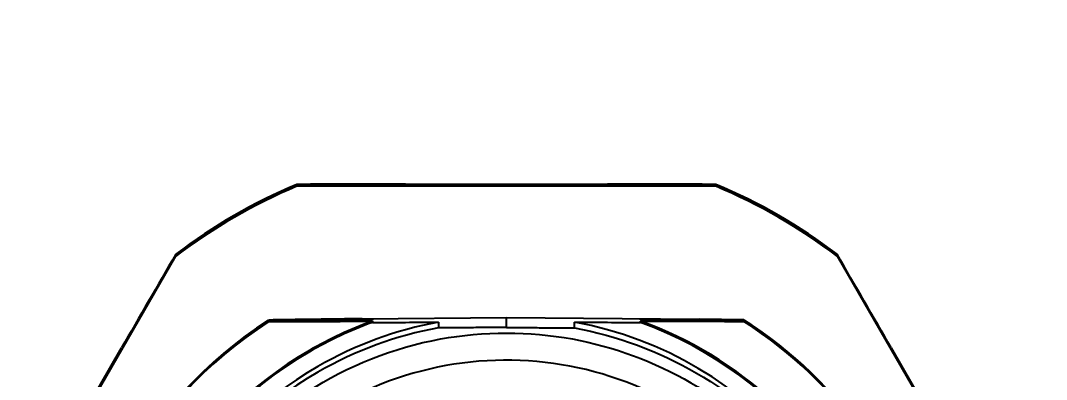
# Model space of a CAD drawing. Header units: millimetres. Extents: x 5828 to 6704, y 123 to 421.
# Drawn here: x 6384.82 to 6385.738, y 189.511 to 189.832 of the extents above; entities that cross this region are included whole.
import ezdxf

# ---------------------------------------------------------------- set-up
doc = ezdxf.new("R2010")
doc.units = ezdxf.units.MM
doc.layers.add('外形图', color=7, linetype='Continuous')
doc.layers.add('尺寸标注', color=7, linetype='Continuous')
doc.styles.add('微软雅黑', font='msyh.ttc', dxfattribs={"height": 1.5})
doc.dimstyles.new('尺寸标注_1_20比例', dxfattribs={"dimtxt": 1.5, "dimasz": 1.25, "dimexe": 0.5, "dimexo": 0.4, "dimgap": 0.5, "dimtad": 1, "dimdec": 1, "dimlfac": 20, "dimdsep": 46, "dimtxsty": '微软雅黑', "dimcen": 0.09, "dimadec": 0, "dimazin": 0, "dimtp": 0.01, "dimtm": 0.01, "dimtfac": 1, "dimtdec": 1, "dimtofl": 0, "dimtmove": 0, "dimatfit": 3, "dimfxl": 1, "dimtolj": 1, "dimarcsym": 0})

# ---------------------------------------------------------------- blocks, each defined once
blk = doc.blocks.new('*D1099')
at = {"layer": 'Defpoints', "color": 0}
for p in [(6385.30447, 191.54881), (6370.13537, 186.94951), (6385.30451, 186.94951)]:
    blk.add_point(p, dxfattribs=at)
at = {"layer": '尺寸标注', "color": 0, "lineweight": -2}
for p, q in [((6384.90447, 191.54881), (6369.63537, 191.54881)), ((6370.13537, 190.29881), (6370.13537, 188.19951)), ((6384.90451, 186.94951), (6369.63537, 186.94951))]:
    blk.add_line(p, q, dxfattribs=at)
at = {"layer": '尺寸标注', "color": 0}
for points in [[(6370.34371, 190.29881), (6369.92704, 190.29881), (6370.13537, 191.54881)], [(6369.92704, 188.19951), (6370.34371, 188.19951), (6370.13537, 186.94951)]]:
    blk.add_solid(points, dxfattribs=at)
at = {"layer": '尺寸标注', "color": 0, "insert": (6368.8616, 189.3315), "char_height": 1.5, "attachment_point": 5, "rotation": 90, "style": '微软雅黑'}
blk.add_mtext('\\A1;\\A1;{\\fAlibaba PuHuiTi 3.0 55 Regular|b0|i0|c134|p18;92}', dxfattribs=at)

msp = doc.modelspace()

# ---------------------------------------------------------------- linework, layer by layer
at = {"layer": '外形图', "linetype": 'ByBlock'}
for p, q in [((6385.06699, 189.68538), (6385.06699, 189.68364)), ((6385.44199, 189.68364), (6385.06699, 189.68364)), ((6385.16404, 189.68556), (6385.34494, 189.68556)), ((6385.44199, 189.68364), (6385.44199, 189.68538)), ((6384.95853, 189.62103), (6384.95853, 189.62277)), ((6385.55045, 189.62277), (6385.55045, 189.62103)), ((6384.77103, 189.29632), (6384.95853, 189.62103)), ((6385.55045, 189.62103), (6385.73795, 189.29632)), ((6385.04126, 189.56348), (6385.04189, 189.56389)), ((6385.04134, 189.56337), (6385.04189, 189.56372)), ((6385.04189, 189.56389), (6385.04189, 189.56372)), ((6385.04189, 189.56258), (6385.04189, 189.56242)), ((6385.12537, 189.56504), (6385.25449, 189.56616)), ((6385.13365, 189.56386), (6385.1344, 189.56413)), ((6385.1344, 189.56413), (6385.13451, 189.56417)), ((6385.13451, 189.56417), (6385.13451, 189.56384)), ((6385.13451, 189.56286), (6385.13451, 189.56171)), ((6385.19364, 189.56197), (6385.19364, 189.5569)), ((6385.25449, 189.55728), (6385.25449, 189.56616)), ((6385.25449, 189.56616), (6385.42697, 189.56466)), ((6385.31534, 189.5569), (6385.31534, 189.56197)), ((6385.37447, 189.56399), (6385.37447, 189.56431)), ((6385.37447, 189.56431), (6385.37459, 189.56427)), ((6385.37447, 189.56171), (6385.37447, 189.56301)), ((6385.37459, 189.56427), (6385.37531, 189.56401)), ((6385.46709, 189.56413), (6385.42697, 189.56466)), ((6385.46709, 189.56396), (6385.46709, 189.56413)), ((6385.46709, 189.56396), (6385.46764, 189.56361)), ((6385.46709, 189.56265), (6385.46709, 189.56282)), ((6385.46717, 189.56407), (6385.46772, 189.56372)), ((6384.81955, 189.38228), (6384.91, 189.53892)), ((6385.59898, 189.53892), (6385.68943, 189.38228))]:
    msp.add_line(p, q, dxfattribs=at)
for centre, radius, start, end in [((6385.25549, 189.2336), 0.48953, 112.64712, 127.34532), ((6385.25549, 189.23186), 0.48953, 112.64712, 127.34532), ((6385.14513, 174.0009), 15.68467, 89.930921, 90.285448), ((6385.36385, 174.0009), 15.68467, 89.714552, 90.069079), ((6385.25424, 189.23494), 0.48801, 52.62793, 67.37944), ((6385.2535, 189.23186), 0.48953, 52.65468, 67.35288), ((6411.90555, 173.97256), 31.16201, 149.852962, 150.031093), ((6358.60343, 173.97256), 31.16201, 29.968907, 30.147038), ((6385.25477, 189.23309), 0.39338, 122.87183, 180.00042), ((6385.25477, 189.23293), 0.39338, 122.85809, 180.00047), ((6385.25477, 189.23178), 0.39338, 122.76241, 180.00042), ((6385.25477, 189.23162), 0.39338, 122.76235, 237.23759), ((6384.87342, 234.18792), 44.62452, 270.216314, 270.335232), ((6384.87342, 234.18663), 44.62453, 270.216314, 270.335232), ((6385.25501, 189.23067), 0.35337, 109.93814, 120.01599), ((6385.25477, 189.22961), 0.35321, 109.90627, 119.98638), ((6385.25534, 189.22763), 0.33998, 100.45676, 119.92479), ((6385.07437, 210.43222), 20.8706, 270.165101, 270.327428), ((6385.43658, 210.89117), 21.32954, 269.674318, 269.833153), ((6385.25458, 189.23005), 0.33741, 0.0002, 79.61564), ((6384.85674, 144.93292), 44.63407, 89.21649, 89.335391), ((6385.25482, 189.23175), 0.3522, 24.82799, 70.13942), ((6385.25459, 189.23031), 0.3524, 299.99406, 70.10439), ((6385.2549, 189.23222), 0.3927, 13.21074, 57.29288), ((6385.25498, 189.23243), 0.3926, 0.00012, 57.27921), ((6385.25313, 189.23157), 0.3953, 38.88355, 57.13591), ((6385.2549, 189.23369), 0.3927, 13.00239, 57.18355), ((6385.25534, 189.22257), 0.33998, 100.45677, 119.92478), ((6385.25478, 189.23121), 0.35279, 120.0271, 180.00081), ((6385.2544, 189.23031), 0.3524, 119.99405, 249.81951), ((6385.25443, 189.23004), 0.33744, 119.99405, 179.9984), ((6385.25443, 189.22498), 0.33744, 119.99411, 179.13973)]:
    msp.add_arc(centre, radius, start, end, dxfattribs=at)
for points, knots in [([(6385.12537, 189.56504), (6385.11835, 189.56495), (6385.09052, 189.56458), (6385.0627, 189.56419), (6385.04189, 189.56389)], [0, 0, 0, 0, 0.252421, 1, 1, 1, 1]), ([(6385.13451, 189.56384), (6385.12671, 189.56374), (6385.09584, 189.56335), (6385.06496, 189.56291), (6385.04189, 189.56258)], [0, 0, 0, 0, 0.252681, 1, 1, 1, 1]), ([(6385.25449, 189.55728), (6385.24925, 189.55724), (6385.24139, 189.55717), (6385.23091, 189.55709), (6385.22307, 189.55702), (6385.21524, 189.55697), (6385.20875, 189.55693), (6385.2036, 189.5569), (6385.20044, 189.55689), (6385.19794, 189.55687), (6385.19624, 189.55691), (6385.19477, 189.55679), (6385.19413, 189.55698), (6385.19364, 189.55681), (6385.19364, 189.5569)], [0, 0, 0, 0, 0.258378, 0.387505, 0.51651, 0.645233, 0.773257, 0.836652, 0.899062, 0.929498, 0.958801, 0.985206, 0.99556, 1, 1, 1, 1]), ([(6385.25449, 189.55728), (6385.25973, 189.55724), (6385.26759, 189.55717), (6385.27807, 189.55709), (6385.28592, 189.55702), (6385.29374, 189.55697), (6385.30023, 189.55693), (6385.30538, 189.5569), (6385.30854, 189.55689), (6385.31104, 189.55687), (6385.31274, 189.55691), (6385.31421, 189.55679), (6385.31485, 189.55698), (6385.31534, 189.55681), (6385.31534, 189.5569)], [0, 0, 0, 0, 0.258379, 0.387508, 0.516513, 0.645237, 0.773261, 0.836656, 0.899067, 0.929503, 0.958805, 0.98521, 0.995562, 1, 1, 1, 1]), ([(6385.37447, 189.56431), (6385.38227, 189.56428), (6385.41314, 189.56414), (6385.44402, 189.56403), (6385.46709, 189.56396)], [0, 0, 0, 0, 0.252681, 1, 1, 1, 1]), ([(6385.37447, 189.56301), (6385.38227, 189.56297), (6385.41314, 189.56283), (6385.44402, 189.56272), (6385.46709, 189.56265)], [0, 0, 0, 0, 0.252684, 1, 1, 1, 1]), ([(6385.31534, 189.5569), (6385.35359, 189.5499), (6385.42826, 189.52228), (6385.519, 189.44539), (6385.57828, 189.34229), (6385.59199, 189.26386), (6385.59199, 189.22499)], [0, 0, 0, 0, 0.250017, 0.500023, 0.750015, 1, 1, 1, 1]), ([(6385.31354, 188.90273), (6385.27164, 188.89505), (6385.18386, 188.89629), (6385.06365, 188.94831), (6384.97231, 189.04238), (6384.92398, 189.16424), (6384.92594, 189.29531), (6384.97797, 189.41566), (6385.07191, 189.50692), (6385.15355, 189.53922), (6385.19544, 189.5469)], [0, 0, 0, 0, 0.125009, 0.250016, 0.375016, 0.500009, 0.624999, 0.749993, 0.874993, 1, 1, 1, 1]), ([(6385.31354, 189.5469), (6385.35065, 189.54009), (6385.42311, 189.51329), (6385.51117, 189.43871), (6385.56869, 189.33855), (6385.58864, 189.22481), (6385.56869, 189.11107), (6385.51117, 189.01091), (6385.42311, 188.93634), (6385.35065, 188.90953), (6385.31354, 188.90273)], [0, 0, 0, 0, 0.125008, 0.250011, 0.375008, 0.5, 0.624992, 0.749989, 0.874992, 1, 1, 1, 1]), ([(6385.51705, 189.37638), (6385.49733, 189.41052), (6385.4438, 189.47167), (6385.33499, 189.52519), (6385.21399, 189.53323), (6385.13705, 189.50704), (6385.1029, 189.48733)], [0, 0, 0, 0, 0.249987, 0.499988, 0.749996, 1, 1, 1, 1])]:
    msp.add_open_spline(points, degree=3, knots=knots, dxfattribs=at)
msp.add_open_spline([(6385.19544, 189.5469), (6385.23416, 189.55399), (6385.27482, 189.55399), (6385.31354, 189.5469)], degree=3, dxfattribs=at)

# ---------------------------------------------------------------- dimensions: what is measured, and where the dimension line sits
at = {"layer": '尺寸标注'}
dim = msp.add_linear_dim(base=(6370.13537, 186.94951), p1=(6385.30447, 191.54881), p2=(6385.30451, 186.94951), angle=90, text='\\A1;{\\fAlibaba PuHuiTi 3.0 55 Regular|b0|i0|c134|p18;<>}', dimstyle='尺寸标注_1_20比例', dxfattribs=at)
dim.commit()
dim.dimension.update_dxf_attribs({"geometry": '*D1099', "text_midpoint": (6370.13537, 189.3315), "dimtype": 160})

doc.saveas('drawing.dxf')
